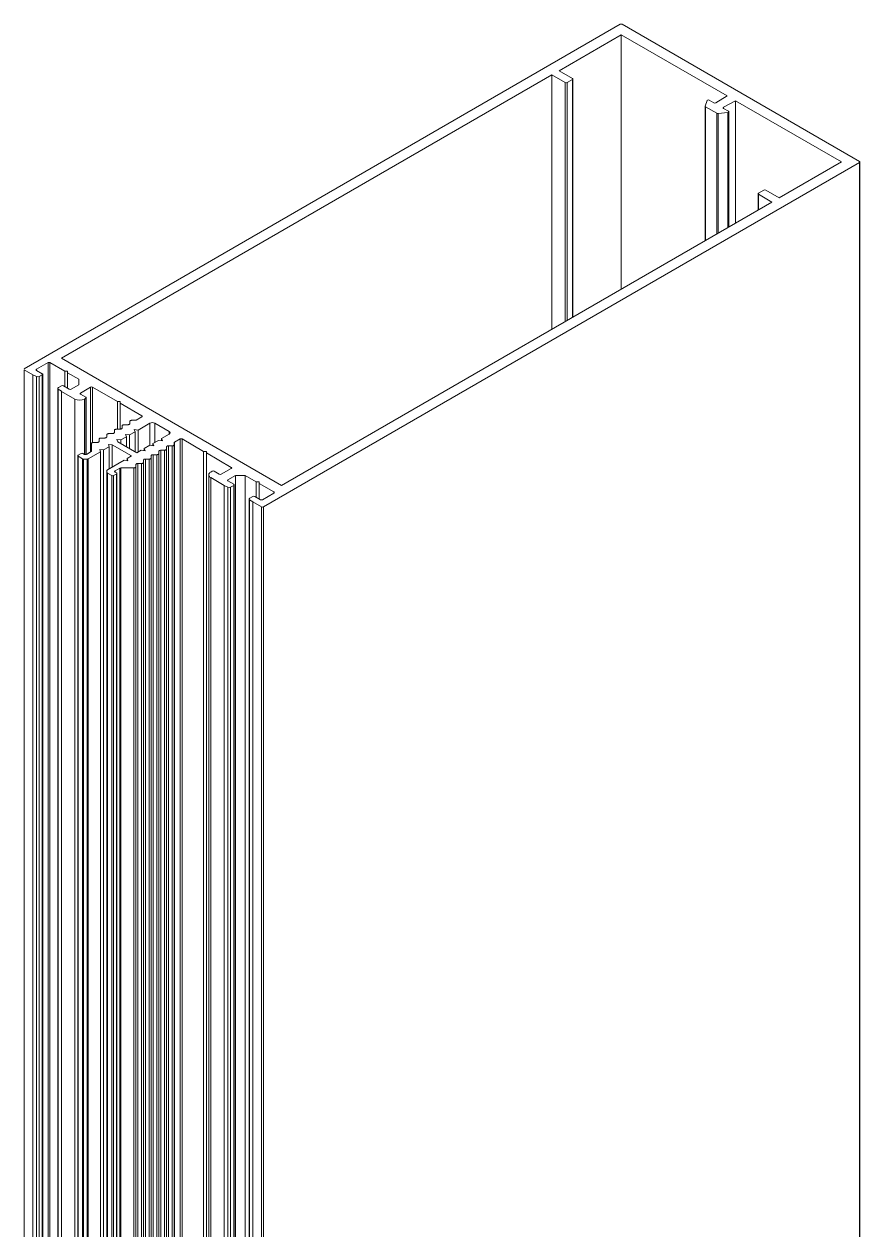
# Model space of a CAD drawing. Header units: millimetres. Extents: x 39 to 459, y 26 to 647.
# Drawn here: x 71.144 to 72.997, y 244.053 to 246.724 of the extents above; entities that cross this region are included whole.
import ezdxf

# ---------------------------------------------------------------- set-up
doc = ezdxf.new("R2010")
doc.units = ezdxf.units.MM
doc.layers.add('ANTET', color=7, linetype='Continuous')

# ---------------------------------------------------------------- blocks, each defined once
blk = doc.blocks.new('Griyaj Montajı')
at = {"color": 7, "linetype": 'Continuous', "lineweight": 15}
for p, q in [((11055.4206, 2138.4204), (11054.099, 2137.6574)), ((11055.4227, 2138.3971), (11055.2848, 2138.3175)), ((11055.6572, 2138.2617), (11055.4227, 2138.3971)), ((11055.4227, 2138.3971), (11055.4227, 2137.8338)), ((11055.9509, 2138.1167), (11055.4248, 2138.4204)), ((11055.2848, 2138.3175), (11055.3145, 2138.3003)), ((11055.2689, 2138.3083), (11054.1817, 2137.6807)), ((11055.2986, 2138.2912), (11055.2689, 2138.3083)), ((11055.2689, 2138.3083), (11055.2689, 2137.745)), ((11055.3145, 2138.2979), (11055.3028, 2138.2912)), ((11055.3154, 2137.7718), (11055.3154, 2138.2991)), ((11055.6324, 2138.2463), (11055.6572, 2138.2617)), ((11055.6086, 2138.2394), (11055.6128, 2138.2517)), ((11055.6086, 2138.2391), (11055.6086, 2137.9411)), ((11055.6347, 2138.2233), (11055.6095, 2138.2378)), ((11055.6179, 2138.2525), (11055.628, 2138.2463)), ((11055.676, 2138.2508), (11055.6494, 2138.2365)), ((11055.6494, 2138.234), (11055.6602, 2138.2281)), ((11055.9106, 2138.1154), (11055.676, 2138.2508)), ((11055.676, 2138.2508), (11055.676, 2137.98)), ((11055.6587, 2138.2252), (11055.6374, 2138.2228)), ((11055.6611, 2137.9714), (11055.6611, 2138.2269)), ((11054.6293, 2137.3513), (11055.9509, 2138.1142)), ((11055.7727, 2138.0358), (11055.9106, 2138.1154)), ((11055.9509, 2138.1142), (11055.9509, 2113.373)), ((11055.9518, 2113.3742), (11055.9518, 2138.1154)), ((11055.7271, 2138.0462), (11055.7388, 2138.053)), ((11055.743, 2138.053), (11055.7727, 2138.0358)), ((11054.6696, 2137.399), (11055.7568, 2138.0266)), ((11055.7262, 2138.045), (11055.7262, 2138.009)), ((11055.7568, 2138.0266), (11055.7271, 2138.0438)), ((11054.1817, 2137.6807), (11054.6696, 2137.399)), ((11054.099, 2137.655), (11054.1181, 2137.644)), ((11054.099, 2137.655), (11054.099, 2112.9138)), ((11054.1266, 2137.6562), (11054.152, 2137.6709)), ((11054.1393, 2137.6464), (11054.1266, 2137.6538)), ((11054.152, 2137.6709), (11054.152, 2112.9297)), ((11054.1563, 2137.6709), (11054.1891, 2137.6519)), ((11054.1563, 2137.6709), (11054.1563, 2112.9297)), ((11054.1891, 2137.6519), (11054.1955, 2137.6519)), ((11054.1891, 2137.6519), (11054.1891, 2137.6176)), ((11054.1955, 2137.6519), (11054.1955, 2137.6482)), ((11054.1955, 2137.6482), (11054.2199, 2137.6342)), ((11054.1955, 2137.6482), (11054.1955, 2137.614)), ((11054.1181, 2137.644), (11054.1181, 2112.9028)), ((11054.1183, 2137.6439), (11054.1264, 2137.6399)), ((11054.1183, 2137.6439), (11054.1183, 2112.9027)), ((11054.1264, 2137.6399), (11054.1264, 2112.8987)), ((11054.1325, 2137.64), (11054.1393, 2137.644)), ((11054.1325, 2137.64), (11054.1325, 2112.8989)), ((11054.1393, 2137.644), (11054.1393, 2112.9028)), ((11054.1402, 2112.904), (11054.1402, 2137.6452)), ((11054.1817, 2137.6195), (11054.1749, 2137.6156)), ((11054.1987, 2137.6121), (11054.186, 2137.6195)), ((11054.2199, 2137.6219), (11054.2029, 2137.6121)), ((11054.2199, 2137.6342), (11054.2199, 2137.6219)), ((11054.1736, 2137.6137), (11054.1736, 2112.8725)), ((11054.1747, 2137.612), (11054.1815, 2137.6073)), ((11054.1747, 2137.612), (11054.1747, 2112.8709)), ((11054.1815, 2137.6073), (11054.1815, 2112.8661)), ((11054.1817, 2137.6072), (11054.2114, 2137.5901)), ((11054.1817, 2137.6072), (11054.1817, 2112.866)), ((11054.2241, 2137.6035), (11054.2464, 2137.6164)), ((11054.2358, 2137.5944), (11054.2241, 2137.6011)), ((11054.2367, 2137.4675), (11054.2367, 2137.5931)), ((11054.2507, 2137.6164), (11054.3058, 2137.5846)), ((11054.2114, 2137.5901), (11054.2114, 2112.8489)), ((11054.2326, 2137.5901), (11054.2358, 2137.5919)), ((11054.3058, 2137.5846), (11054.3122, 2137.5846)), ((11054.3058, 2137.5846), (11054.3058, 2137.5235)), ((11054.3122, 2137.5846), (11054.3122, 2137.5809)), ((11054.3122, 2137.5809), (11054.3599, 2137.5533)), ((11054.3122, 2137.5809), (11054.3122, 2137.5235)), ((11054.3332, 2137.5405), (11054.3332, 2137.5359)), ((11054.3452, 2137.5431), (11054.3377, 2137.5431)), ((11054.3599, 2137.5509), (11054.3473, 2137.5436)), ((11054.2948, 2137.5137), (11054.2868, 2137.5137)), ((11054.2993, 2137.5209), (11054.2993, 2137.5163)), ((11054.3117, 2137.5235), (11054.3038, 2137.5235)), ((11054.3162, 2137.5307), (11054.3162, 2137.5261)), ((11054.3287, 2137.5333), (11054.3207, 2137.5333)), ((11054.3449, 2137.5177), (11054.3325, 2137.5106)), ((11054.3516, 2137.5216), (11054.3429, 2137.5227)), ((11054.3429, 2137.5227), (11054.3449, 2137.5177)), ((11054.3449, 2137.5177), (11054.3449, 2137.4736)), ((11054.3779, 2137.5368), (11054.3516, 2137.5216)), ((11054.3516, 2137.5216), (11054.3516, 2137.4726)), ((11054.4204, 2137.5184), (11054.3885, 2137.5368)), ((11054.2484, 2137.4915), (11054.2484, 2137.475)), ((11054.2608, 2137.4941), (11054.2528, 2137.4941)), ((11054.2653, 2137.5013), (11054.2653, 2137.4967)), ((11054.2778, 2137.5039), (11054.2698, 2137.5039)), ((11054.2823, 2137.5111), (11054.2823, 2137.5065)), ((11054.2857, 2137.4897), (11054.2943, 2137.4885)), ((11054.2876, 2137.4846), (11054.2857, 2137.4897)), ((11054.2943, 2137.4885), (11054.3368, 2137.4641)), ((11054.2943, 2137.4885), (11054.2943, 2137.4396)), ((11054.3134, 2137.4996), (11054.3047, 2137.5007)), ((11054.3047, 2137.5007), (11054.3067, 2137.4957)), ((11054.3067, 2137.4957), (11054.3491, 2137.4712)), ((11054.3258, 2137.5067), (11054.3134, 2137.4996)), ((11054.3134, 2137.4996), (11054.3134, 2137.4918)), ((11054.3325, 2137.5106), (11054.3238, 2137.5117)), ((11054.3238, 2137.5117), (11054.3258, 2137.5067)), ((11054.3258, 2137.5067), (11054.3258, 2137.4846)), ((11054.3325, 2137.5106), (11054.3325, 2137.4807)), ((11054.3654, 2137.4806), (11054.3777, 2137.4877)), ((11054.3777, 2137.4877), (11054.3864, 2137.4866)), ((11054.3845, 2137.4916), (11054.3968, 2137.4987)), ((11054.3864, 2137.4866), (11054.3845, 2137.4916)), ((11054.3845, 2137.4916), (11054.3845, 2137.4868)), ((11054.3968, 2137.4987), (11054.4055, 2137.4976)), ((11054.4036, 2137.5026), (11054.4204, 2137.5123)), ((11054.4055, 2137.4976), (11054.4036, 2137.5026)), ((11054.4036, 2137.5026), (11054.4036, 2137.4979)), ((11054.4188, 2137.4865), (11054.4268, 2137.4865)), ((11054.4188, 2137.4865), (11054.4188, 2114.46)), ((11054.4268, 2137.4865), (11054.4268, 2114.46)), ((11054.4313, 2137.4891), (11054.4313, 2137.4934)), ((11054.4313, 2137.4891), (11054.4313, 2114.4626)), ((11054.4322, 2137.4946), (11054.4448, 2137.5019)), ((11054.4322, 2137.4946), (11054.4322, 2114.4682)), ((11054.4448, 2137.5019), (11054.4448, 2114.4755)), ((11054.449, 2137.5019), (11054.4967, 2137.4743)), ((11054.449, 2137.5019), (11054.449, 2114.4755)), ((11054.218, 2137.4646), (11054.218, 2114.4381)), ((11054.2252, 2137.4695), (11054.2188, 2137.4658)), ((11054.2188, 2137.4633), (11054.2284, 2137.4578)), ((11054.2188, 2137.4633), (11054.2188, 2114.4369)), ((11054.2326, 2137.4676), (11054.2294, 2137.4695)), ((11054.2475, 2137.4737), (11054.2369, 2137.4676)), ((11054.2411, 2137.4578), (11054.2685, 2137.4736)), ((11054.2666, 2137.4786), (11054.2752, 2137.4775)), ((11054.2685, 2137.4736), (11054.2666, 2137.4786)), ((11054.2685, 2137.4736), (11054.2685, 2114.4472)), ((11054.2752, 2137.4775), (11054.2876, 2137.4846)), ((11054.2752, 2137.4775), (11054.2752, 2114.4511)), ((11054.2876, 2137.4846), (11054.2876, 2137.4357)), ((11054.3368, 2137.4641), (11054.3272, 2137.4585)), ((11054.3491, 2137.4712), (11054.3586, 2137.4767)), ((11054.3586, 2137.4767), (11054.3673, 2137.4756)), ((11054.3673, 2137.4756), (11054.3654, 2137.4806)), ((11054.3654, 2137.4806), (11054.3654, 2137.4758)), ((11054.3804, 2137.4597), (11054.3804, 2137.4643)), ((11054.3804, 2137.4597), (11054.3804, 2114.4332)), ((11054.3849, 2137.4669), (11054.3929, 2137.4669)), ((11054.3849, 2137.4669), (11054.3849, 2114.4404)), ((11054.3929, 2137.4669), (11054.3929, 2114.4404)), ((11054.3974, 2137.4695), (11054.3974, 2137.4741)), ((11054.3974, 2137.4695), (11054.3974, 2114.443)), ((11054.4019, 2137.4767), (11054.4098, 2137.4767)), ((11054.4019, 2137.4767), (11054.4019, 2114.4502)), ((11054.4098, 2137.4767), (11054.4098, 2114.4502)), ((11054.4143, 2137.4793), (11054.4143, 2137.4839)), ((11054.4143, 2137.4793), (11054.4143, 2114.4528)), ((11054.4967, 2137.4743), (11054.5031, 2137.4743)), ((11054.4967, 2137.4743), (11054.4967, 2112.7332)), ((11054.5031, 2137.4743), (11054.5031, 2137.4707)), ((11054.5031, 2137.4707), (11054.5582, 2137.4388)), ((11054.5031, 2137.4707), (11054.5031, 2112.7295)), ((11054.2284, 2137.4578), (11054.2284, 2114.4314)), ((11054.2305, 2137.4573), (11054.239, 2137.4573)), ((11054.2305, 2137.4573), (11054.2305, 2114.4309)), ((11054.239, 2137.4573), (11054.239, 2114.4309)), ((11054.2411, 2137.4578), (11054.2411, 2114.4314)), ((11054.3205, 2137.4546), (11054.2835, 2137.4333)), ((11054.3005, 2137.4309), (11054.3111, 2137.437)), ((11054.3111, 2137.437), (11054.3111, 2114.4105)), ((11054.3132, 2137.4375), (11054.3419, 2137.4375)), ((11054.3132, 2137.4375), (11054.3132, 2114.4111)), ((11054.3291, 2137.4535), (11054.3205, 2137.4546)), ((11054.3272, 2137.4585), (11054.3291, 2137.4535)), ((11054.3272, 2137.4585), (11054.3272, 2137.4538)), ((11054.3419, 2137.4375), (11054.3419, 2114.4111)), ((11054.3464, 2137.4401), (11054.3464, 2137.4447)), ((11054.3464, 2137.4401), (11054.3464, 2114.4137)), ((11054.3509, 2137.4473), (11054.3589, 2137.4473)), ((11054.3509, 2137.4473), (11054.3509, 2114.4209)), ((11054.3589, 2137.4473), (11054.3589, 2114.4209)), ((11054.3634, 2137.4499), (11054.3634, 2137.4545)), ((11054.3634, 2137.4499), (11054.3634, 2114.4234)), ((11054.3679, 2137.4571), (11054.3759, 2137.4571)), ((11054.3679, 2137.4571), (11054.3679, 2114.4306)), ((11054.3759, 2137.4571), (11054.3759, 2114.4306)), ((11054.5582, 2137.4364), (11054.536, 2137.4235)), ((11054.2827, 2137.4321), (11054.2827, 2137.4272)), ((11054.2827, 2137.4272), (11054.2827, 2114.4008)), ((11054.2835, 2137.426), (11054.2931, 2137.4205)), ((11054.2835, 2137.426), (11054.2835, 2114.3995)), ((11054.2931, 2137.4205), (11054.2931, 2114.394)), ((11054.2973, 2137.4205), (11054.3037, 2137.4241)), ((11054.2973, 2137.4205), (11054.2973, 2114.394)), ((11054.3037, 2137.4266), (11054.3005, 2137.4284)), ((11054.3037, 2137.4241), (11054.3037, 2114.3977)), ((11054.3046, 2114.3989), (11054.3046, 2137.4254)), ((11054.5082, 2137.4223), (11054.5082, 2112.6811)), ((11054.5158, 2137.4303), (11054.5126, 2137.4284)), ((11054.5126, 2137.4162), (11054.5423, 2137.399)), ((11054.5126, 2137.4162), (11054.5126, 2112.675)), ((11054.5317, 2137.4235), (11054.5201, 2137.4303)), ((11054.5508, 2137.4113), (11054.5678, 2137.4211)), ((11054.5635, 2137.4015), (11054.5508, 2137.4088)), ((11054.5678, 2137.4211), (11054.589, 2137.4211)), ((11054.5678, 2137.4211), (11054.5678, 2112.6799)), ((11054.589, 2137.4211), (11054.6134, 2137.407)), ((11054.589, 2137.4211), (11054.589, 2112.6799)), ((11054.6134, 2137.407), (11054.6198, 2137.407)), ((11054.6134, 2137.407), (11054.6134, 2137.3727)), ((11054.6198, 2137.407), (11054.6198, 2137.4033)), ((11054.5423, 2137.399), (11054.5423, 2112.6578)), ((11054.5425, 2137.3989), (11054.5507, 2137.395)), ((11054.5425, 2137.3989), (11054.5425, 2112.6577)), ((11054.5507, 2137.395), (11054.5507, 2112.6538)), ((11054.5568, 2137.3951), (11054.5635, 2137.399)), ((11054.5568, 2137.3951), (11054.5568, 2112.6539)), ((11054.5635, 2137.399), (11054.5635, 2112.6578)), ((11054.5644, 2112.6591), (11054.5644, 2137.4003)), ((11054.6198, 2137.4033), (11054.6526, 2137.3843)), ((11054.6198, 2137.4033), (11054.6198, 2137.369)), ((11054.6526, 2137.3819), (11054.6272, 2137.3672)), ((11054.5979, 2137.3688), (11054.5979, 2112.6276)), ((11054.5989, 2137.3671), (11054.6058, 2137.3624)), ((11054.5989, 2137.3671), (11054.5989, 2112.6259)), ((11054.606, 2137.3745), (11054.5992, 2137.3706)), ((11054.6058, 2137.3624), (11054.6058, 2112.6212)), ((11054.606, 2137.3623), (11054.6251, 2137.3513)), ((11054.606, 2137.3623), (11054.606, 2112.6211)), ((11054.6229, 2137.3672), (11054.6102, 2137.3745)), ((11054.6251, 2137.3513), (11054.6251, 2112.6101)), ((11054.6293, 2137.3513), (11054.6293, 2112.6101))]:
    blk.add_line(p, q, dxfattribs=at)
at = {"color": 8, "linetype": 'Continuous', "lineweight": 15}
for p, q in [((11055.2986, 2138.2912), (11055.2986, 2137.7621)), ((11055.3028, 2138.2912), (11055.3028, 2137.7646)), ((11055.3145, 2138.2979), (11055.3145, 2137.7713)), ((11055.6095, 2138.2378), (11055.6095, 2137.9416)), ((11055.6494, 2138.2365), (11055.6494, 2138.234)), ((11055.6347, 2138.2233), (11055.6347, 2137.9562)), ((11055.6374, 2138.2228), (11055.6374, 2137.9577)), ((11055.6587, 2138.2252), (11055.6587, 2137.97)), ((11055.7271, 2138.0438), (11055.7271, 2138.0095)), ((11054.1266, 2137.6562), (11054.1266, 2137.6538)), ((11054.2241, 2137.6035), (11054.2241, 2137.6011)), ((11054.2464, 2137.6164), (11054.2464, 2137.4731)), ((11054.2507, 2137.6164), (11054.2507, 2137.4938)), ((11054.2326, 2137.5901), (11054.2326, 2137.4676)), ((11054.2358, 2137.5919), (11054.2358, 2137.4672)), ((11054.3599, 2137.5533), (11054.3599, 2137.5509)), ((11054.3779, 2137.5368), (11054.3779, 2137.4877)), ((11054.3885, 2137.5368), (11054.3885, 2137.4939)), ((11054.4204, 2137.5184), (11054.4204, 2137.5123)), ((11054.5582, 2137.4388), (11054.5582, 2137.4364)), ((11054.3005, 2137.4309), (11054.3005, 2137.4284)), ((11054.5508, 2137.4113), (11054.5508, 2137.4088)), ((11054.6526, 2137.3843), (11054.6526, 2137.3819))]:
    blk.add_line(p, q, dxfattribs=at)
at = {"color": 7, "linetype": 'Continuous', "lineweight": 15, "flags": 128}
for points in [[(11055.6494, 2138.2365), (11055.649, 2138.2362), (11055.6487, 2138.2359), (11055.6485, 2138.2356), (11055.6484, 2138.2352), (11055.6485, 2138.2349), (11055.6487, 2138.2345), (11055.649, 2138.2342), (11055.6494, 2138.234)], [(11055.6602, 2138.2281), (11055.6607, 2138.2278), (11055.661, 2138.2273), (11055.6611, 2138.2269), (11055.661, 2138.2264), (11055.6607, 2138.226), (11055.6602, 2138.2256), (11055.6595, 2138.2253), (11055.6587, 2138.2252)], [(11054.1749, 2137.6156), (11054.1744, 2137.6152), (11054.174, 2137.6148), (11054.1737, 2137.6143), (11054.1736, 2137.6138), (11054.1737, 2137.6134), (11054.1739, 2137.6129), (11054.1742, 2137.6124), (11054.1747, 2137.612)], [(11054.3377, 2137.5431), (11054.3368, 2137.5431), (11054.336, 2137.5429), (11054.3352, 2137.5427), (11054.3345, 2137.5424), (11054.334, 2137.542), (11054.3335, 2137.5415), (11054.3333, 2137.541), (11054.3332, 2137.5405)], [(11054.2868, 2137.5137), (11054.2859, 2137.5137), (11054.2851, 2137.5135), (11054.2843, 2137.5133), (11054.2836, 2137.513), (11054.2831, 2137.5126), (11054.2826, 2137.5121), (11054.2824, 2137.5116), (11054.2823, 2137.5111)], [(11054.2993, 2137.5163), (11054.2992, 2137.5158), (11054.2989, 2137.5153), (11054.2985, 2137.5149), (11054.2979, 2137.5145), (11054.2973, 2137.5142), (11054.2965, 2137.5139), (11054.2956, 2137.5138), (11054.2948, 2137.5137)], [(11054.3038, 2137.5235), (11054.3029, 2137.5235), (11054.302, 2137.5233), (11054.3013, 2137.5231), (11054.3006, 2137.5228), (11054.3, 2137.5224), (11054.2996, 2137.5219), (11054.2993, 2137.5214), (11054.2993, 2137.5209)], [(11054.3162, 2137.5261), (11054.3161, 2137.5256), (11054.3159, 2137.5251), (11054.3155, 2137.5247), (11054.3149, 2137.5243), (11054.3142, 2137.524), (11054.3135, 2137.5237), (11054.3126, 2137.5236), (11054.3117, 2137.5235)], [(11054.3207, 2137.5333), (11054.3199, 2137.5333), (11054.319, 2137.5331), (11054.3182, 2137.5329), (11054.3176, 2137.5326), (11054.317, 2137.5322), (11054.3166, 2137.5317), (11054.3163, 2137.5312), (11054.3162, 2137.5307)], [(11054.3332, 2137.5359), (11054.3331, 2137.5354), (11054.3329, 2137.5349), (11054.3324, 2137.5345), (11054.3319, 2137.5341), (11054.3312, 2137.5338), (11054.3304, 2137.5335), (11054.3296, 2137.5334), (11054.3287, 2137.5333)], [(11054.2528, 2137.4941), (11054.252, 2137.4941), (11054.2511, 2137.4939), (11054.2504, 2137.4937), (11054.2497, 2137.4934), (11054.2491, 2137.493), (11054.2487, 2137.4925), (11054.2484, 2137.492), (11054.2484, 2137.4915)], [(11054.2653, 2137.4967), (11054.2652, 2137.4962), (11054.265, 2137.4957), (11054.2646, 2137.4953), (11054.264, 2137.4949), (11054.2633, 2137.4946), (11054.2625, 2137.4943), (11054.2617, 2137.4942), (11054.2608, 2137.4941)], [(11054.2698, 2137.5039), (11054.2689, 2137.5039), (11054.2681, 2137.5037), (11054.2673, 2137.5035), (11054.2666, 2137.5032), (11054.2661, 2137.5028), (11054.2657, 2137.5023), (11054.2654, 2137.5018), (11054.2653, 2137.5013)], [(11054.2823, 2137.5065), (11054.2822, 2137.506), (11054.2819, 2137.5055), (11054.2815, 2137.5051), (11054.281, 2137.5047), (11054.2803, 2137.5044), (11054.2795, 2137.5041), (11054.2787, 2137.504), (11054.2778, 2137.5039)], [(11054.4143, 2137.4839), (11054.4144, 2137.4844), (11054.4147, 2137.4849), (11054.4151, 2137.4853), (11054.4156, 2137.4857), (11054.4163, 2137.4861), (11054.4171, 2137.4863), (11054.418, 2137.4864), (11054.4188, 2137.4865)], [(11054.4268, 2137.4865), (11054.4277, 2137.4865), (11054.4285, 2137.4867), (11054.4293, 2137.4869), (11054.43, 2137.4873), (11054.4305, 2137.4876), (11054.431, 2137.4881), (11054.4312, 2137.4886), (11054.4313, 2137.4891)], [(11054.3759, 2137.4571), (11054.3768, 2137.4571), (11054.3776, 2137.4573), (11054.3784, 2137.4575), (11054.3791, 2137.4579), (11054.3796, 2137.4583), (11054.38, 2137.4587), (11054.3803, 2137.4592), (11054.3804, 2137.4597)], [(11054.3804, 2137.4643), (11054.3805, 2137.4648), (11054.3807, 2137.4653), (11054.3811, 2137.4657), (11054.3817, 2137.4661), (11054.3824, 2137.4665), (11054.3832, 2137.4667), (11054.384, 2137.4668), (11054.3849, 2137.4669)], [(11054.3929, 2137.4669), (11054.3937, 2137.4669), (11054.3946, 2137.4671), (11054.3954, 2137.4673), (11054.396, 2137.4677), (11054.3966, 2137.4681), (11054.397, 2137.4685), (11054.3973, 2137.469), (11054.3974, 2137.4695)], [(11054.3974, 2137.4741), (11054.3974, 2137.4746), (11054.3977, 2137.4751), (11054.3981, 2137.4755), (11054.3987, 2137.4759), (11054.3994, 2137.4763), (11054.4001, 2137.4765), (11054.401, 2137.4766), (11054.4019, 2137.4767)], [(11054.4098, 2137.4767), (11054.4107, 2137.4767), (11054.4116, 2137.4769), (11054.4123, 2137.4771), (11054.413, 2137.4775), (11054.4136, 2137.4778), (11054.414, 2137.4783), (11054.4142, 2137.4788), (11054.4143, 2137.4793)], [(11054.3419, 2137.4375), (11054.3428, 2137.4376), (11054.3437, 2137.4377), (11054.3444, 2137.4379), (11054.3451, 2137.4383), (11054.3457, 2137.4387), (11054.3461, 2137.4391), (11054.3464, 2137.4396), (11054.3464, 2137.4401)], [(11054.3464, 2137.4447), (11054.3465, 2137.4452), (11054.3468, 2137.4457), (11054.3472, 2137.4461), (11054.3478, 2137.4465), (11054.3484, 2137.4469), (11054.3492, 2137.4471), (11054.3501, 2137.4473), (11054.3509, 2137.4473)], [(11054.3589, 2137.4473), (11054.3598, 2137.4474), (11054.3606, 2137.4475), (11054.3614, 2137.4477), (11054.3621, 2137.4481), (11054.3627, 2137.4485), (11054.3631, 2137.4489), (11054.3633, 2137.4494), (11054.3634, 2137.4499)], [(11054.3634, 2137.4545), (11054.3635, 2137.455), (11054.3638, 2137.4555), (11054.3642, 2137.4559), (11054.3647, 2137.4563), (11054.3654, 2137.4567), (11054.3662, 2137.4569), (11054.367, 2137.457), (11054.3679, 2137.4571)], [(11054.5992, 2137.3706), (11054.5987, 2137.3703), (11054.5983, 2137.3698), (11054.598, 2137.3694), (11054.5979, 2137.3689), (11054.5979, 2137.3684), (11054.5981, 2137.368), (11054.5985, 2137.3675), (11054.5989, 2137.3671)]]:
    blk.add_lwpolyline(points, dxfattribs=at)
at = {"color": 7, "linetype": 'Continuous', "lineweight": 15}
for centre, radius, start, end in [((11055.4227, 2138.4163), 0.00462, 62.6321, 117.3679), ((11055.3007, 2138.2953), 0.00461, 242.6198, 297.39), ((11055.314, 2138.2991), 0.00131, 290.7121, 69.3767), ((11055.61, 2138.2391), 0.00136, 167.4522, 248.3218), ((11055.6158, 2138.2493), 0.00384, 56.7514, 142.0688), ((11055.6302, 2138.2503), 0.00456, 241.2464, 298.7631), ((11055.6368, 2138.2273), 0.00455, 242.5084, 277.4989), ((11055.9504, 2138.1154), 0.00131, 290.7913, 69.1791), ((11055.7409, 2138.0489), 0.0046, 62.5375, 117.4329), ((11055.7276, 2138.045), 0.00131, 110.7913, 249.1791), ((11054.127, 2137.655), 0.00131, 110.8249, 249.1751), ((11054.1388, 2137.6452), 0.00131, 290.7913, 69.1791), ((11054.1541, 2137.6668), 0.00461, 62.6065, 117.3935), ((11054.1204, 2137.6481), 0.00478, 240.6963, 243.3035), ((11054.1293, 2137.6463), 0.007, 245.7015, 297.1956), ((11054.1838, 2137.6154), 0.00461, 62.6263, 117.3836), ((11054.1839, 2137.6109), 0.00423, 236.5066, 239.3369), ((11054.2008, 2137.6162), 0.00461, 242.6198, 297.39), ((11054.2246, 2137.6023), 0.00131, 110.7787, 249.1918), ((11054.2353, 2137.5931), 0.00131, 290.7121, 69.3767), ((11054.2485, 2137.6123), 0.00461, 62.5942, 117.4157), ((11054.222, 2137.6105), 0.023, 242.6023, 297.3958), ((11054.3453, 2137.5475), 0.00433, 268.8624, 298.0209), ((11054.3594, 2137.5521), 0.00131, 290.7742, 69.2258), ((11054.3832, 2137.5266), 0.0115, 62.5925, 117.4036), ((11054.4192, 2137.5154), 0.00327, 290.7479, 69.2521), ((11054.4328, 2137.4933), 0.00151, 114.3146, 174.3368), ((11054.4469, 2137.4978), 0.00461, 62.5942, 117.4157), ((11054.2193, 2137.4646), 0.00131, 110.7913, 249.1791), ((11054.2273, 2137.4654), 0.00461, 62.6006, 117.4093), ((11054.2347, 2137.4717), 0.00461, 242.6263, 297.3836), ((11054.2468, 2137.4751), 0.00151, 294.4189, 354.1964), ((11054.2304, 2137.4616), 0.00431, 241.9166, 271.2155), ((11054.2391, 2137.4616), 0.00433, 268.8806, 298.0728), ((11054.2842, 2137.4319), 0.00151, 114.4272, 174.188), ((11054.3132, 2137.4331), 0.00436, 88.9608, 117.9662), ((11054.5578, 2137.4376), 0.00131, 290.7742, 69.2258), ((11054.2842, 2137.4273), 0.0015, 185.4916, 245.7465), ((11054.2952, 2137.4246), 0.00461, 242.6198, 297.39), ((11054.301, 2137.4297), 0.00131, 110.8249, 249.1751), ((11054.3032, 2137.4254), 0.00131, 290.728, 69.2424), ((11054.515, 2137.4223), 0.00655, 110.7787, 249.2272), ((11054.5179, 2137.4262), 0.0046, 62.5375, 117.4329), ((11054.5338, 2137.4276), 0.00462, 242.6321, 297.3679), ((11054.5513, 2137.4101), 0.00131, 110.7947, 249.2053), ((11054.5447, 2137.4032), 0.00477, 240.6806, 243.3058), ((11054.5536, 2137.4014), 0.007, 245.7146, 297.1825), ((11054.5631, 2137.4003), 0.00131, 290.8249, 69.1751), ((11054.6522, 2137.3831), 0.00131, 290.7406, 69.2298), ((11054.6081, 2137.3659), 0.00422, 236.5044, 239.3536), ((11054.6081, 2137.3704), 0.00462, 62.6321, 117.3679), ((11054.6251, 2137.3713), 0.00461, 242.6263, 297.3836), ((11054.6272, 2137.3554), 0.00461, 242.6263, 297.3836)]:
    blk.add_arc(centre, radius, start, end, dxfattribs=at)

msp = doc.modelspace()

# ---------------------------------------------------------------- block references
at = {"layer": 'ANTET', "color": 0}
msp.add_blockref('Griyaj Montajı', (-10982.9547, -1891.697), dxfattribs=at)

doc.saveas('drawing.dxf')
